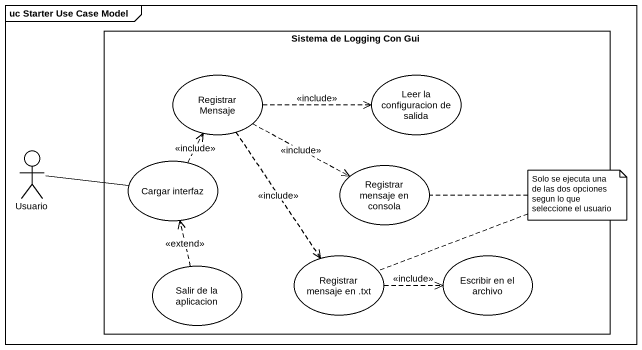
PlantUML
@startuml
mainframe uc Starter Use Case Model
rectangle "Sistema de Logging Con Gui" as Sistema_de_Logging_Con_Gui {
  usecase "Registrar Mensaje" as Registrar_Mensaje
  usecase "Leer la configuracion de salida" as Leer_la_configuracion_de
  usecase "Cargar interfaz" as Cargar_interfaz
  usecase "Registrar mensaje en consola" as Registrar_mensaje_en_consola
  usecase "Salir de la aplicacion" as Salir_de_la_aplicacion
  usecase "Registrar mensaje en .txt" as Registrar_mensaje_en_txt
  usecase "Escribir en el archivo" as Escribir_en_el_archivo
}
actor Usuario
Registrar_Mensaje .right.> Leer_la_configuracion_de : <<include>>
Registrar_Mensaje .right.> Registrar_mensaje_en_consola : <<include>>
Registrar_Mensaje ..> Registrar_mensaje_en_txt : <<include>>
Usuario -right- Cargar_interfaz
Cargar_interfaz .up.> Registrar_Mensaje : <<include>>
Salir_de_la_aplicacion .up.> Cargar_interfaz : <<extend>>
Registrar_mensaje_en_txt .right.> Escribir_en_el_archivo : <<include>>
note as N1
  Solo se ejecuta una de las dos opciones segun lo que seleccione el usuario
end note
N1 .. Registrar_mensaje_en_consola
N1 .. Registrar_mensaje_en_txt
@enduml
